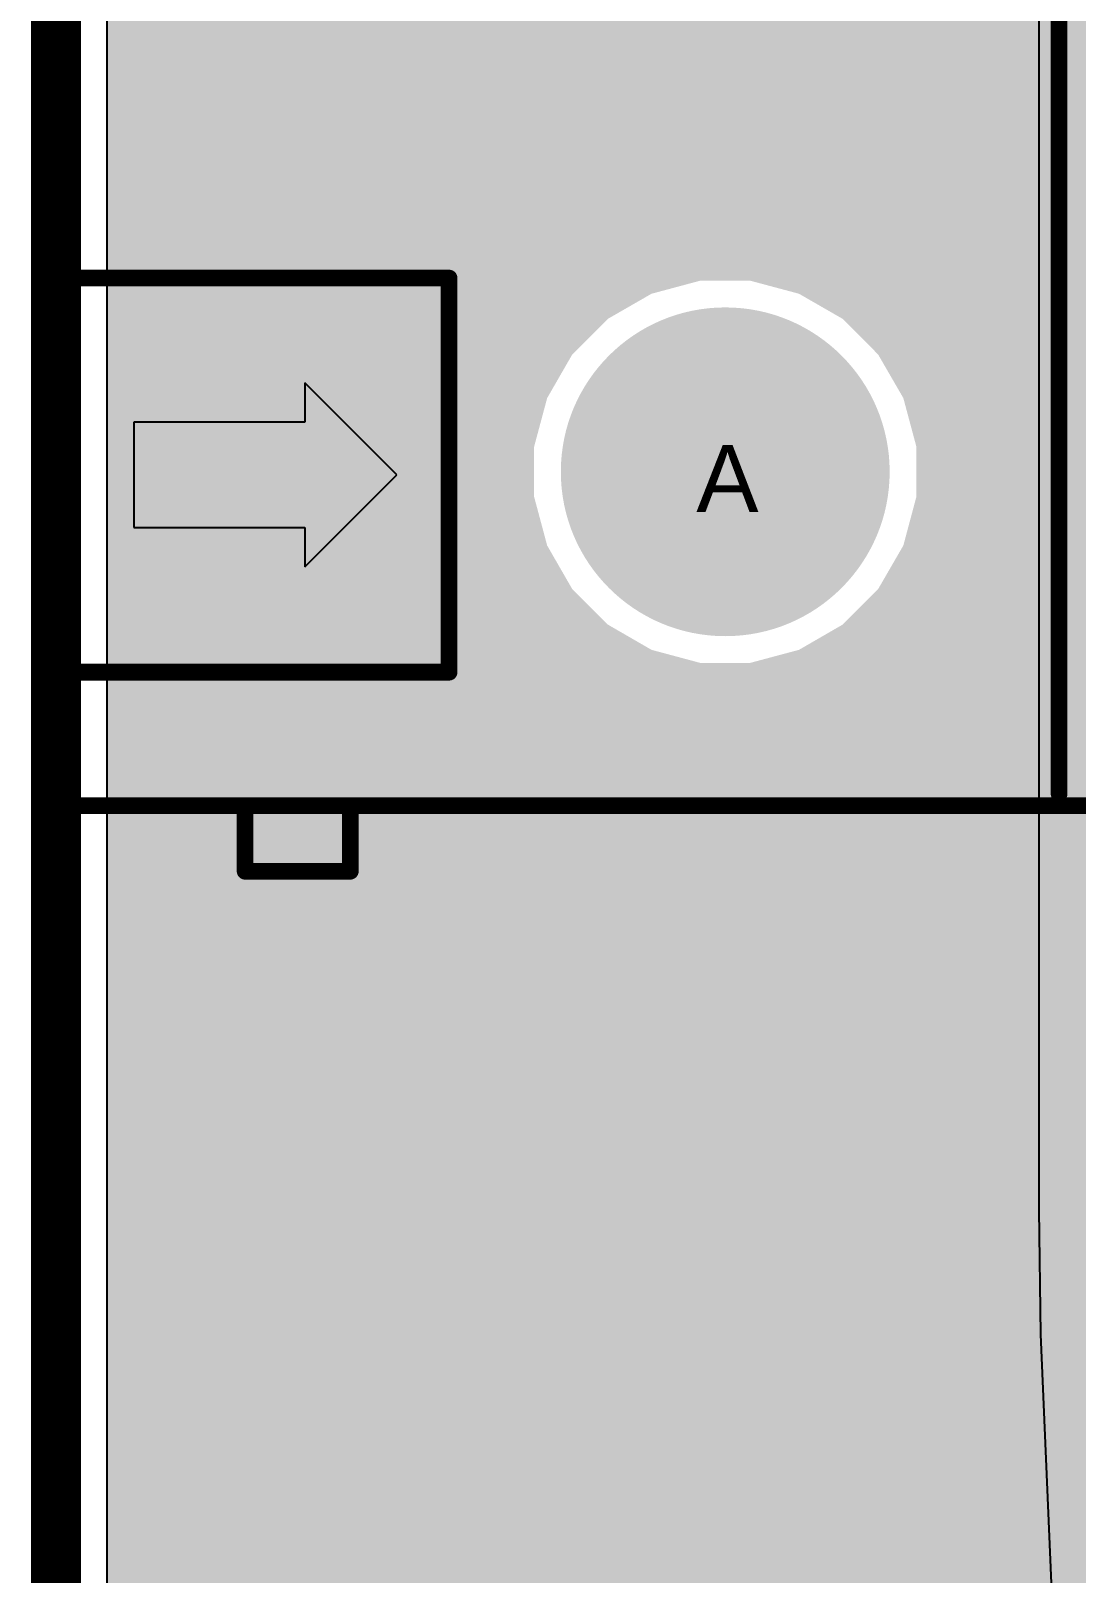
# Model space of a CAD drawing. Header units: inches. Extents: x 68 to 568, y 3 to 460.
# Drawn here: x 68.43 to 76.38, y 49.66 to 61.4 of the extents above; entities that cross this region are included whole.
import ezdxf

# ---------------------------------------------------------------- set-up
doc = ezdxf.new("R2010")
doc.units = ezdxf.units.IN
for name, color, linetype in [('Board Outline', 216, 'Continuous'), ('Bottom Layer', 5, 'Continuous'), ('Bottom Solder', 6, 'Continuous'), ('Drill Drawing', 1, 'Continuous'), ('Layer 1', 16, 'Continuous'), ('Layer 2', 76, 'Continuous'), ('Multi-Layer', 9, 'Continuous'), ('Pad Holes', 156, 'Continuous'), ('Top Layer', 1, 'Continuous'), ('Top Overlay', 2, 'Continuous'), ('Top Solder', 216, 'Continuous')]:
    doc.layers.add(name, color=color, linetype=linetype)
doc.styles.add('Arial', font='', dxfattribs={"height": 0.2})
doc.styles.get('Arial').set_extended_font_data('Arial')

# ---------------------------------------------------------------- blocks, each defined once
blk = doc.blocks.new('DB128L_5_08_3P_OG_S_4')
at = {"layer": 'Bottom Layer'}
h = blk.add_hatch(color=5, dxfattribs=at)
edge = h.paths.add_edge_path()
edge.add_arc((5.08, 0), 1.2, 0, 360)
at = {"layer": 'Bottom Solder'}
h = blk.add_hatch(color=6, dxfattribs=at)
edge = h.paths.add_edge_path()
edge.add_arc((5.08, 0), 1.251, 0, 360)
at = {"layer": 'Layer 1'}
h = blk.add_hatch(color=16, dxfattribs=at)
edge = h.paths.add_edge_path()
edge.add_arc((5.08, 0), 1.2, 0, 360)
at = {"layer": 'Layer 2'}
h = blk.add_hatch(color=76, dxfattribs=at)
edge = h.paths.add_edge_path()
edge.add_arc((5.08, 0), 1.2, 0, 360)
at = {"layer": 'Multi-Layer'}
h = blk.add_hatch(color=9, dxfattribs=at)
edge = h.paths.add_edge_path()
edge.add_arc((5.08, 0), 1.2, 0, 360)
at = {"layer": 'Pad Holes'}
h = blk.add_hatch(color=7, dxfattribs=at)
edge = h.paths.add_edge_path()
edge.add_arc((5.08, 0), 0.8, 0, 360)
at = {"layer": 'Top Layer'}
h = blk.add_hatch(color=1, dxfattribs=at)
edge = h.paths.add_edge_path()
edge.add_arc((5.08, 0), 1.2, 0, 360)
at = {"layer": 'Top Solder'}
h = blk.add_hatch(color=216, dxfattribs=at)
edge = h.paths.add_edge_path()
edge.add_arc((5.08, 0), 1.251, 0, 360)
at = {"layer": 'Top Overlay'}
for p, q in [((5.103, -2.5), (4.403, -3.2)), ((5.103, -2.5), (5.103, -2.5)), ((5.803, -3.2), (5.103, -2.5)), ((4.403, -3.2), (4.703, -3.2)), ((4.703, -3.2), (4.703, -4.5)), ((5.503, -4.5), (5.503, -3.2)), ((5.503, -3.2), (5.803, -3.2)), ((4.703, -4.5), (5.503, -4.5))]:
    blk.add_line(p, q, dxfattribs=at)
for points in [[(7.62, -5.1, 0.127, 0.127, 0), (7.62, 5, 0.127, 0.127, 0)], [(7.53, 2.54, 0.127, 0.127, 0), (-7.53, 2.54, 0.127, 0.127, 0)], [(3.605, -5.1, 0.127, 0.127, 0), (3.605, -2.101, 0.127, 0.127, 0)], [(6.605, -2.101, 0.127, 0.127, 0), (3.605, -2.101, 0.127, 0.127, 0)], [(6.605, -5.1, 0.127, 0.127, 0), (6.605, -2.101, 0.127, 0.127, 0)], [(8.12, -2.853, 0.127, 0.127, 0), (7.62, -2.853, 0.127, 0.127, 0)], [(8.12, -3.653, 0.127, 0.127, 0), (8.12, -2.853, 0.127, 0.127, 0)], [(8.12, -3.653, 0.127, 0.127, 0), (7.62, -3.653, 0.127, 0.127, 0)], [(-7.62, -5.1, 0.127, 0.127, 0), (7.62, -5.1, 0.127, 0.127, 0)]]:
    blk.add_lwpolyline(points, format="xyseb", dxfattribs=at)
for points in [[(7.498, 2.54, 0.0635, 0.0635, 1), (7.562, 2.54, 0.0635, 0.0635, 1)], [(3.574, -2.101, 0.0635, 0.0635, 1), (3.637, -2.101, 0.0635, 0.0635, 1)], [(3.574, -2.101, 0.0635, 0.0635, 1), (3.637, -2.101, 0.0635, 0.0635, 1)], [(6.573, -2.101, 0.0635, 0.0635, 1), (6.637, -2.101, 0.0635, 0.0635, 1)], [(6.573, -2.101, 0.0635, 0.0635, 1), (6.637, -2.101, 0.0635, 0.0635, 1)], [(7.588, -2.853, 0.0635, 0.0635, 1), (7.652, -2.853, 0.0635, 0.0635, 1)], [(8.088, -2.853, 0.0635, 0.0635, 1), (8.152, -2.853, 0.0635, 0.0635, 1)], [(8.088, -2.853, 0.0635, 0.0635, 1), (8.152, -2.853, 0.0635, 0.0635, 1)], [(7.588, -3.653, 0.0635, 0.0635, 1), (7.652, -3.653, 0.0635, 0.0635, 1)], [(8.088, -3.653, 0.0635, 0.0635, 1), (8.152, -3.653, 0.0635, 0.0635, 1)], [(8.088, -3.653, 0.0635, 0.0635, 1), (8.152, -3.653, 0.0635, 0.0635, 1)], [(3.574, -5.1, 0.0635, 0.0635, 1), (3.637, -5.1, 0.0635, 0.0635, 1)], [(6.573, -5.1, 0.0635, 0.0635, 1), (6.637, -5.1, 0.0635, 0.0635, 1)], [(7.588, -5.1, 0.0635, 0.0635, 1), (7.652, -5.1, 0.0635, 0.0635, 1)], [(7.588, -5.1, 0.0635, 0.0635, 1), (7.652, -5.1, 0.0635, 0.0635, 1)]]:
    blk.add_lwpolyline(points, format="xyseb", close=True, dxfattribs=at)

msp = doc.modelspace()

# ---------------------------------------------------------------- hatches: boundary and pattern name
at = {"layer": 'Bottom Layer'}
h = msp.add_hatch(color=5, dxfattribs=at)
h.paths.add_polyline_path([(81.077, 56.845), (84.912, 56.845), (84.912, 19.075), (69.571, 19.075), (69.571, 64.795), (81.077, 64.795)])
h.paths.add_polyline_path([(73.902, 59.497), (73.519, 59.497), (73.15, 59.398), (72.818, 59.207), (72.547, 58.936), (72.356, 58.604), (72.257, 58.235), (72.257, 57.852), (72.356, 57.482), (72.547, 57.15), (72.818, 56.88), (73.15, 56.688), (73.519, 56.589), (73.902, 56.589), (74.272, 56.688), (74.604, 56.88), (74.874, 57.15), (75.066, 57.482), (75.165, 57.852), (75.165, 58.235), (75.066, 58.604), (74.874, 58.936), (74.604, 59.207), (74.272, 59.398)], flags=0)
at = {"layer": 'Layer 2'}
h = msp.add_hatch(color=76, dxfattribs=at)
h.paths.add_polyline_path([(84.379, 16.851), (84.353, 16.851), (84.353, 11.557), (81.542, 11.557), (81.509, 11.7), (81.246, 12.443), (80.903, 13.154), (80.485, 13.822), (79.995, 14.441), (79.441, 15.002), (78.828, 15.499), (78.165, 15.926), (77.459, 16.277), (76.718, 16.549), (75.953, 16.738), (75.171, 16.842), (74.382, 16.86), (73.596, 16.791), (72.823, 16.636), (72.071, 16.397), (71.35, 16.077), (70.668, 15.681), (70.034, 15.211), (69.745, 14.943), (69.745, 14.042), (69.007, 14.042), (69.007, 84.886), (84.379, 84.886)])
h.paths.add_polyline_path([(75.165, 69.657), (72.257, 69.657), (72.257, 66.749), (75.165, 66.749)], flags=0)
h.paths.add_polyline_path([(73.902, 59.497), (73.519, 59.497), (73.15, 59.398), (72.818, 59.207), (72.547, 58.936), (72.356, 58.604), (72.257, 58.235), (72.257, 57.852), (72.356, 57.482), (72.547, 57.15), (72.818, 56.88), (73.15, 56.688), (73.519, 56.589), (73.902, 56.589), (74.272, 56.688), (74.604, 56.88), (74.874, 57.15), (75.066, 57.482), (75.165, 57.852), (75.165, 58.235), (75.066, 58.604), (74.874, 58.936), (74.604, 59.207), (74.272, 59.398)], flags=0)
at = {"layer": 'Top Layer'}
h = msp.add_hatch(color=1, dxfattribs=at)
h.paths.add_polyline_path([(82.779, 58.014), (82.753, 57.993), (81.293, 57.993), (81.194, 57.973), (81.11, 57.917), (81.054, 57.833), (81.034, 57.734), (81.034, 41.757), (81.054, 41.658), (81.11, 41.574), (81.194, 41.518), (81.204, 41.516), (81.204, 27.559), (116.129, 27.559), (116.129, 19.699), (112.907, 19.699), (112.907, 19.54), (69.571, 19.54), (69.571, 64.323), (82.779, 64.323)])
h.paths.add_polyline_path([(73.902, 59.497), (73.519, 59.497), (73.15, 59.398), (72.818, 59.207), (72.547, 58.936), (72.356, 58.604), (72.257, 58.235), (72.257, 57.852), (72.356, 57.482), (72.547, 57.15), (72.818, 56.88), (73.15, 56.688), (73.519, 56.589), (73.902, 56.589), (74.272, 56.688), (74.604, 56.88), (74.874, 57.15), (75.066, 57.482), (75.165, 57.852), (75.165, 58.235), (75.066, 58.604), (74.874, 58.936), (74.604, 59.207), (74.272, 59.398)], flags=0)

# ---------------------------------------------------------------- linework, layer by layer
at = {"layer": 'Board Outline'}
msp.add_lwpolyline([(68.618, 3.682, 0.381, 0.381, 0), (68.618, 328.682, 0.381, 0.381, 0)], format="xyseb", dxfattribs=at)
at = {"layer": 'Layer 1'}
for p, q in [((69.007, 4.07), (69.007, 328.294)), ((76.098, 150.759), (76.098, 52.426)), ((76.098, 52.426), (76.109, 51.478)), ((76.109, 51.478), (76.191, 49.585))]:
    msp.add_line(p, q, dxfattribs=at)

# ---------------------------------------------------------------- block references
at = {"rotation": 270}
msp.add_blockref('DB128L_5_08_3P_OG_S_4', (73.711, 63.123), dxfattribs=at)

# ---------------------------------------------------------------- texts
at = {"layer": 'Drill Drawing', "style": 'Arial'}
msp.add_text('A', height=0.508, dxfattribs=at).set_placement((73.491, 57.738))

doc.saveas('drawing.dxf')
